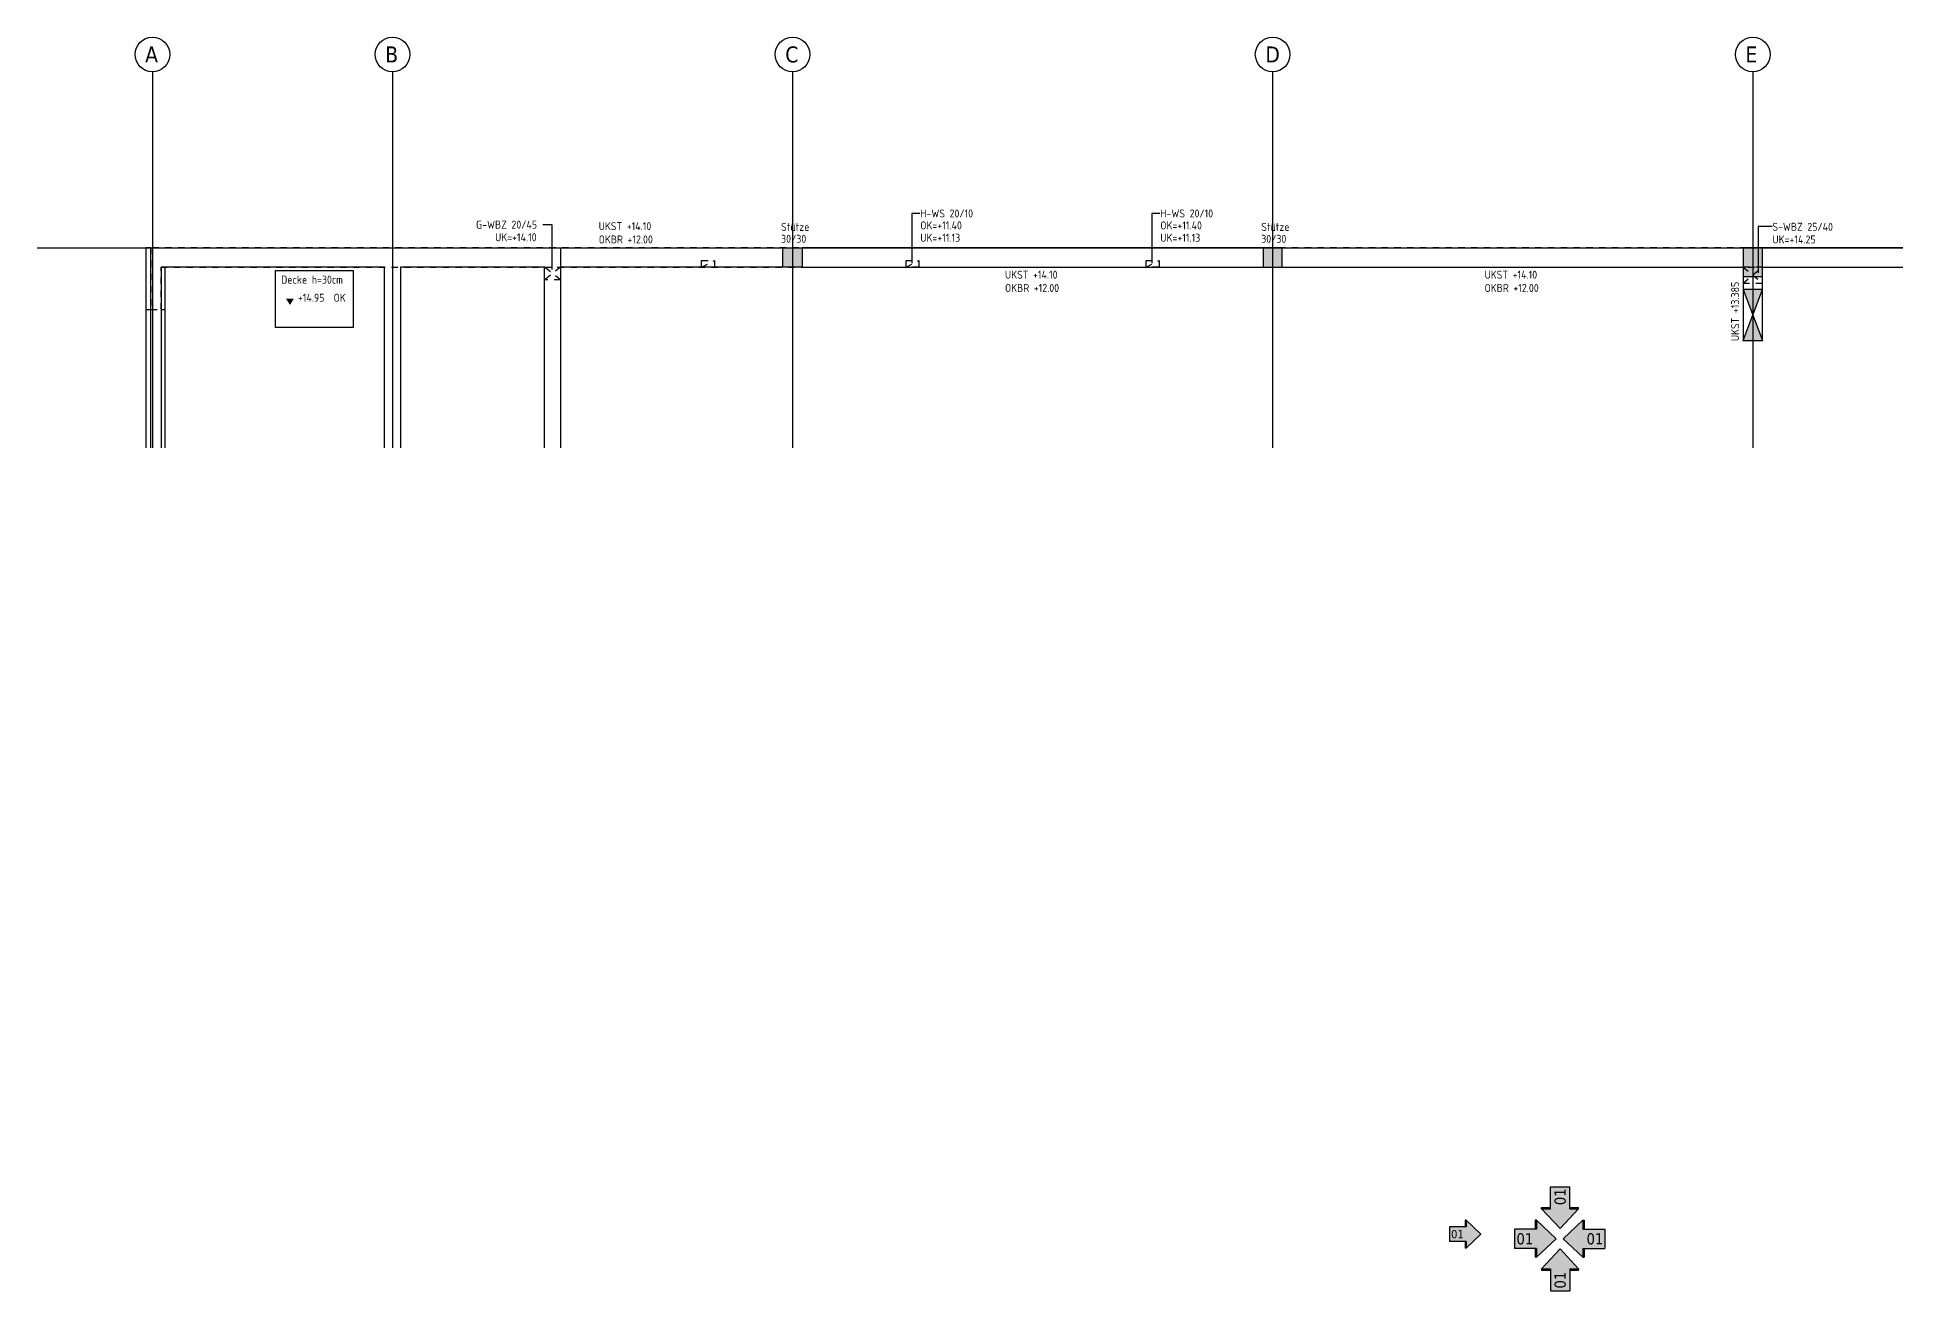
# Model space of a CAD drawing. Extents: x 28 to 142, y -30 to 32.
# Drawn here: x 41.6 to 70.63, y 12.24 to 31.82 of the extents above; entities that cross this region are included whole.
import ezdxf
from ezdxf.enums import TextEntityAlignment as Align

# ---------------------------------------------------------------- set-up
doc = ezdxf.new("R2010")
doc.units = 0
doc.header["$LTSCALE"] = 0.5
for name, pattern in [('AUSGEZOGEN', [1000.01, 1000, 0.01]), ('DOT', [0.175, 0.05, -0.125]), ('HIDDEN2', [0.187, 0.125, -0.062])]:
    doc.linetypes.add(name, pattern=pattern)
for name, color, linetype in [('ACHSEN', 7, 'Continuous'), ('BETON', 7, 'Continuous'), ('Brüstung DG', 7, 'Continuous'), ('grau_hell', 7, 'Continuous'), ('grau_mittel', 7, 'Continuous'), ('HILFE', 7, 'Continuous'), ('INDEX', 7, 'Continuous'), ('koten', 7, 'Continuous'), ('OBJEKT', 7, 'Continuous'), ('RND_BILD', 7, 'Continuous'), ('SFP_Achsen', 7, 'Continuous'), ('TEXT', 7, 'Continuous'), ('WD', 7, 'Continuous')]:
    doc.layers.add(name, color=color, linetype=linetype)
doc.styles.add('helv', font='tahoma.ttf')
doc.styles.add('txt', font='isocp.shx')

# ---------------------------------------------------------------- blocks, each defined once
blk = doc.blocks.new('OKRD_O')
at = {"color": 0, "linetype": 'ByBlock'}
blk.add_solid([(-0.125, 0.202), (0.125, 0.202), (0, 0)], dxfattribs=at)
at = {"color": 0, "linetype": 'ByBlock', "style": 'txt'}
blk.add_attdef('OKRD', (0.25, 0.1), '', height=0.25, dxfattribs=at)
blk = doc.blocks.new('hin_ind5')
at = {"layer": 'grau_hell', "linetype": 'AUSGEZOGEN'}
h = blk.add_hatch(color=9, dxfattribs=at)
h.dxf.hatch_style = 2
h.paths.add_polyline_path([(0, 0), (0.619, -0.577), (0.619, -0.3), (1.306, -0.3), (1.306, 0.3), (0.619, 0.3), (0.619, 0.577)])
h.paths.add_polyline_path([(0.34, -0.274), (1.311, -0.274), (1.311, 0.274), (0.34, 0.274)], flags=9)
at = {"layer": 'OBJEKT', "linetype": 'AUSGEZOGEN'}
for points in [[(0.619, 0.3), (0.66, 0.3), (0.66, 0.577), (0.619, 0.577)], [(0.619, -0.577), (0.66, -0.577), (0.66, -0.3), (0.619, -0.3)]]:
    blk.add_hatch(color=1, dxfattribs=at).paths.add_polyline_path(points)
at = {"layer": 'OBJEKT', "color": 1, "linetype": 'AUSGEZOGEN'}
for p, q in [((0, 0), (0.619, 0.577)), ((0, 0), (0.619, -0.577)), ((0.619, 0.577), (0.619, 0.3)), ((0.619, 0.577), (0.66, 0.577)), ((0.619, 0.3), (1.306, 0.3)), ((0.66, 0.577), (0.66, 0.3)), ((1.306, 0.3), (1.306, -0.3)), ((0.619, -0.3), (0.619, -0.577)), ((0.619, -0.3), (1.306, -0.3)), ((0.66, -0.3), (0.66, -0.577))]:
    blk.add_line(p, q, dxfattribs=at)
at = {"layer": 'OBJEKT', "color": 7, "linetype": 'AUSGEZOGEN'}
blk.add_line((0.619, -0.577), (0.66, -0.577), dxfattribs=at)
at = {"layer": 'INDEX', "color": 1, "linetype": 'Continuous', "style": 'helv'}
blk.add_attdef('INDEX', text='', height=0.35, rotation=360, dxfattribs=at).set_placement((1.259, 0), align=Align.MIDDLE_RIGHT)

msp = doc.modelspace()

# ---------------------------------------------------------------- hatches: boundary and pattern name
at = {"layer": 'grau_mittel', "transparency": 33554687}
h = msp.add_hatch(color=61, dxfattribs=at)
h.paths.add_polyline_path([(53.2484, 28.5322), (53.2484, 28.2322), (53.5484, 28.2322), (53.5484, 28.5322)])
h.paths.add_polyline_path([(61.0484, 28.5322), (60.7484, 28.5322), (60.7484, 28.5322), (60.7484, 28.2322), (61.0484, 28.2322)])
h.paths.add_polyline_path([(68.5484, 28.5322), (68.2484, 28.5322), (68.2484, 28.0822), (68.5484, 28.0822)])
at = {"layer": 'WD', "linetype": 'AUSGEZOGEN', "transparency": 33554687}
h = msp.add_hatch(color=253, dxfattribs=at)
h.paths.add_polyline_path([(68.5484, 27.8822), (68.2484, 27.8822), (68.3984, 27.4822)])
h.paths.add_polyline_path([(68.3984, 27.4822), (68.2484, 27.0822), (68.5484, 27.0822)])

# ---------------------------------------------------------------- linework, layer by layer
at = {"color": 0, "linetype": 'ByBlock', "lineweight": -2}
for points in [[(43.3734, 28.5322), (43.2984, 28.5322), (43.2984, 27.5672), (43.3734, 27.5672)], [(43.5334, 27.5672), (43.5984, 27.5672), (43.5984, 28.2322)]]:
    msp.add_lwpolyline(points, dxfattribs=at)
at = {"layer": 'ACHSEN', "color": 140, "linetype": 'AUSGEZOGEN'}
for p, q in [((43.3984, 31.2822), (43.3984, 25.4046)), ((47.1484, 31.2822), (47.1484, 25.4046)), ((53.3984, 31.2822), (53.3984, 25.4046)), ((60.8984, 31.2822), (60.8984, 25.4046)), ((68.3984, 31.2822), (68.3984, 25.4046)), ((41.5984, 28.5322), (85.0484, 28.5322))]:
    msp.add_line(p, q, dxfattribs=at)
at = {"layer": 'BETON', "color": 6, "linetype": 'AUSGEZOGEN', "lineweight": -2}
for p, q in [((43.3734, 28.5322), (43.2984, 28.5322)), ((43.2984, 28.5322), (43.2984, 25.4046)), ((43.3734, 28.5322), (49.7734, 28.5322)), ((43.3734, 25.4046), (43.3734, 28.5322)), ((49.7734, 28.5322), (49.7734, 25.4046)), ((47.0234, 28.2322), (43.5334, 28.2322)), ((43.5334, 28.2322), (43.5334, 25.4046)), ((43.5984, 25.4046), (43.5984, 28.2322)), ((47.0234, 25.4046), (47.0234, 28.2322)), ((49.5234, 28.2322), (47.2734, 28.2322)), ((47.2734, 28.2322), (47.2734, 25.4046)), ((49.5234, 25.4046), (49.5234, 28.2322))]:
    msp.add_line(p, q, dxfattribs=at)
for points in [[(53.2484, 28.5322), (53.5484, 28.5322), (53.5484, 28.2322), (53.2484, 28.2322)], [(61.0484, 28.5322), (60.7484, 28.5322), (60.7484, 28.2322), (61.0484, 28.2322)], [(68.5484, 28.5322), (68.2484, 28.5322), (68.2484, 28.0822), (68.5484, 28.0822)]]:
    msp.add_lwpolyline(points, close=True, dxfattribs=at)
at = {"layer": 'Brüstung DG', "color": 102, "linetype": 'DOT'}
for p, q in [((82.2984, 28.5322), (43.3734, 28.5322)), ((43.3734, 28.5322), (43.3734, 27.5672)), ((43.5334, 27.5672), (43.5334, 28.2322)), ((43.5334, 28.2322), (81.9984, 28.2322)), ((43.3734, 27.5672), (43.3734, 27.5672)), ((43.3734, 27.5672), (43.3734, 27.5672)), ((43.3734, 27.5672), (43.5334, 27.5672)), ((43.5334, 27.5672), (43.5334, 27.5672)), ((43.5334, 27.5672), (43.5334, 27.5672))]:
    msp.add_line(p, q, dxfattribs=at)
at = {"layer": 'HILFE', "color": 102, "linetype": 'AUSGEZOGEN'}
for p, q in [((55.3861, 29.0706), (55.262, 29.0706)), ((55.262, 29.0706), (55.262, 28.2936)), ((59.1361, 29.0706), (59.012, 29.0706)), ((59.012, 29.0706), (59.012, 28.2936)), ((49.645, 28.8905), (49.4966, 28.8905)), ((49.645, 28.1907), (49.645, 28.8905)), ((68.701, 28.8634), (68.4836, 28.8634)), ((68.4836, 28.8634), (68.4836, 28.1412))]:
    msp.add_line(p, q, dxfattribs=at)
at = {"layer": 'OBJEKT', "color": 7, "linetype": 'AUSGEZOGEN'}
for p, q in [((49.7734, 28.5322), (53.2484, 28.5322)), ((60.7484, 28.5322), (53.5484, 28.5322)), ((61.0484, 28.5322), (68.2484, 28.5322)), ((75.7734, 28.5322), (68.5484, 28.5322)), ((53.2484, 28.2322), (49.7734, 28.2322)), ((53.5484, 28.2322), (60.7484, 28.2322)), ((61.0484, 28.2322), (68.2484, 28.2322)), ((68.5484, 28.2322), (75.7734, 28.2322)), ((68.2484, 28.0822), (68.2484, 27.0722)), ((68.5484, 27.0722), (68.5484, 28.0822))]:
    msp.add_line(p, q, dxfattribs=at)
at = {"layer": 'OBJEKT', "color": 1, "linetype": 'AUSGEZOGEN'}
msp.add_lwpolyline([(45.3227, 28.1753), (46.5345, 28.1753), (46.5345, 27.2861), (45.3227, 27.2861)], close=True, dxfattribs=at)
at = {"layer": 'SFP_Achsen', "color": 7, "linetype": 'AUSGEZOGEN'}
for centre in [(43.3984, 31.5527), (47.1484, 31.5527), (53.3984, 31.5527), (60.8984, 31.5527), (68.3984, 31.5527)]:
    msp.add_circle(centre, 0.2705, dxfattribs=at)
at = {"layer": 'WD', "color": 7, "linetype": 'HIDDEN2'}
for p, q in [((49.7734, 28.2322), (49.5234, 28.0322)), ((49.7734, 28.0322), (49.5234, 28.2322)), ((68.2484, 28.2322), (68.5484, 27.9822)), ((68.2484, 27.9822), (68.5484, 28.2322))]:
    msp.add_line(p, q, dxfattribs=at)
at = {"layer": 'WD', "color": 102, "linetype": 'HIDDEN2'}
for p, q in [((51.9784, 28.2322), (52.1784, 28.3322)), ((55.1734, 28.2322), (55.3734, 28.3322)), ((58.9234, 28.2322), (59.1234, 28.3322))]:
    msp.add_line(p, q, dxfattribs=at)
at = {"layer": 'WD', "color": 7, "linetype": 'AUSGEZOGEN'}
for p, q in [((68.2484, 27.8822), (68.5484, 27.0822)), ((68.2484, 27.0822), (68.5484, 27.8822))]:
    msp.add_line(p, q, dxfattribs=at)
at = {"layer": 'WD', "color": 7, "linetype": 'HIDDEN2'}
for points in [[(49.7734, 28.2322), (49.7734, 28.0322), (49.5234, 28.0322), (49.5234, 28.2322)], [(68.2484, 27.9822), (68.5484, 27.9822), (68.5484, 28.2322), (68.2484, 28.2322)]]:
    msp.add_lwpolyline(points, close=True, dxfattribs=at)
at = {"layer": 'WD', "color": 102, "linetype": 'HIDDEN2'}
for points in [[(51.9784, 28.3322), (52.1784, 28.3322), (52.1784, 28.2322), (51.9784, 28.2322)], [(55.1734, 28.3322), (55.3734, 28.3322), (55.3734, 28.2322), (55.1734, 28.2322)], [(58.9234, 28.3322), (59.1234, 28.3322), (59.1234, 28.2322), (58.9234, 28.2322)]]:
    msp.add_lwpolyline(points, close=True, dxfattribs=at)
at = {"layer": 'WD', "color": 7, "linetype": 'AUSGEZOGEN'}
msp.add_lwpolyline([(68.5484, 27.8822), (68.2484, 27.8822), (68.2484, 27.0822), (68.5484, 27.0822)], close=True, dxfattribs=at)

# ---------------------------------------------------------------- block references
at = {"layer": 'koten', "color": 6, "linetype": 'AUSGEZOGEN'}
ref = msp.add_blockref('OKRD_O', (45.5469, 27.6391), dxfattribs=dict(at, xscale=0.5, yscale=0.5, zscale=0.5))
ref.add_attrib('OKRD', '+14.95  OK', (45.6719, 27.6891), dxfattribs={"height": 0.125, "style": 'txt'})
at = {"layer": 'RND_BILD', "color": 7, "linetype": 'AUSGEZOGEN', "xscale": 0.5, "yscale": 0.5, "zscale": 0.5, "rotation": 90}
msp.add_blockref('hin_ind5', (65.3886, 13.2079), dxfattribs=at).add_auto_attribs({'INDEX': '01'})
at = {"layer": 'RND_BILD', "color": 7, "linetype": 'AUSGEZOGEN'}
ref = msp.add_blockref('hin_ind5', (64.1515, 13.1218), dxfattribs=dict(at, xscale=-0.375, yscale=0.375, zscale=0.375))
ref.add_attrib('INDEX', '01', dxfattribs={"layer": 'INDEX', "color": 1, "linetype": 'Continuous', "height": 0.13125, "style": 'helv'}).set_placement((63.8836, 13.1218), align=Align.MIDDLE_RIGHT)
ref = msp.add_blockref('hin_ind5', (65.3273, 13.0496), dxfattribs=dict(at, xscale=-0.5, yscale=0.5, zscale=0.5))
ref.add_attrib('INDEX', '01', dxfattribs={"layer": 'INDEX', "color": 1, "linetype": 'Continuous', "height": 0.175, "style": 'helv'}).set_placement((64.9701, 13.0496), align=Align.MIDDLE_RIGHT)
at = {"layer": 'RND_BILD', "color": 7, "linetype": 'AUSGEZOGEN', "xscale": 0.5, "yscale": 0.5, "zscale": 0.5}
msp.add_blockref('hin_ind5', (65.4355, 13.0496), dxfattribs=at).add_auto_attribs({'INDEX': '01'})
at = {"layer": 'RND_BILD', "color": 7, "linetype": 'AUSGEZOGEN'}
ref = msp.add_blockref('hin_ind5', (65.3886, 12.8919), dxfattribs=dict(at, xscale=-0.5, yscale=0.5, zscale=0.5, rotation=90))
ref.add_attrib('INDEX', '01', dxfattribs={"layer": 'INDEX', "color": 1, "linetype": 'Continuous', "height": 0.175, "rotation": 90, "style": 'helv'}).set_placement((65.3886, 12.5347), align=Align.MIDDLE_RIGHT)

# ---------------------------------------------------------------- texts
at = {"layer": 'SFP_Achsen', "color": 6, "linetype": 'AUSGEZOGEN', "style": 'helv'}
for s, p in [('A', (43.2843, 31.4283)), ('B', (47.0343, 31.4283)), ('C', (53.2843, 31.4283)), ('D', (60.7843, 31.4283)), ('E', (68.2843, 31.4283))]:
    msp.add_text(s, height=0.25, dxfattribs=at).set_placement(p)
at = {"layer": 'TEXT', "color": 7, "linetype": 'AUSGEZOGEN', "style": 'txt'}
for s, p in [('H-WS 20/10', (55.3924, 29.0062)), ('H-WS 20/10', (59.1424, 29.0062)), ('G-WBZ 20/45', (48.4541, 28.8316)), ('UK=+14.10', (48.7516, 28.634)), ('UKST +14.10', (50.3704, 28.8077)), ('Stütze', (53.2199, 28.7963)), ('OK=+11.40', (55.3946, 28.8197)), ('UK=+11.13', (55.3946, 28.627)), ('OK=+11.40', (59.1446, 28.8197)), ('UK=+11.13', (59.1446, 28.627)), ('Stütze', (60.7199, 28.7963)), ('S-WBZ 25/40', (68.7046, 28.7975)), ('OKBR +12.00', (50.3709, 28.6006)), ('30/30', (53.2199, 28.61)), ('30/30', (60.7199, 28.61)), ('UK=+14.25', (68.7067, 28.5999)), ('UKST +14.10', (56.717, 28.0493)), ('UKST +14.10', (64.2092, 28.0493)), ('OKBR +12.00', (56.7174, 27.8422)), ('OKBR +12.00', (64.2096, 27.8422))]:
    msp.add_text(s, height=0.125, dxfattribs=at).set_placement(p)
at = {"layer": 'TEXT', "color": 1, "linetype": 'AUSGEZOGEN', "style": 'txt'}
msp.add_text('Decke h=30cm', height=0.125, dxfattribs=at).set_placement((45.4088, 27.9721))
at = {"layer": 'TEXT', "color": 7, "linetype": 'AUSGEZOGEN', "style": 'txt'}
msp.add_text('UKST +13.385', height=0.125, rotation=90, dxfattribs=at).set_placement((68.186, 27.0737))

doc.saveas('drawing.dxf')
